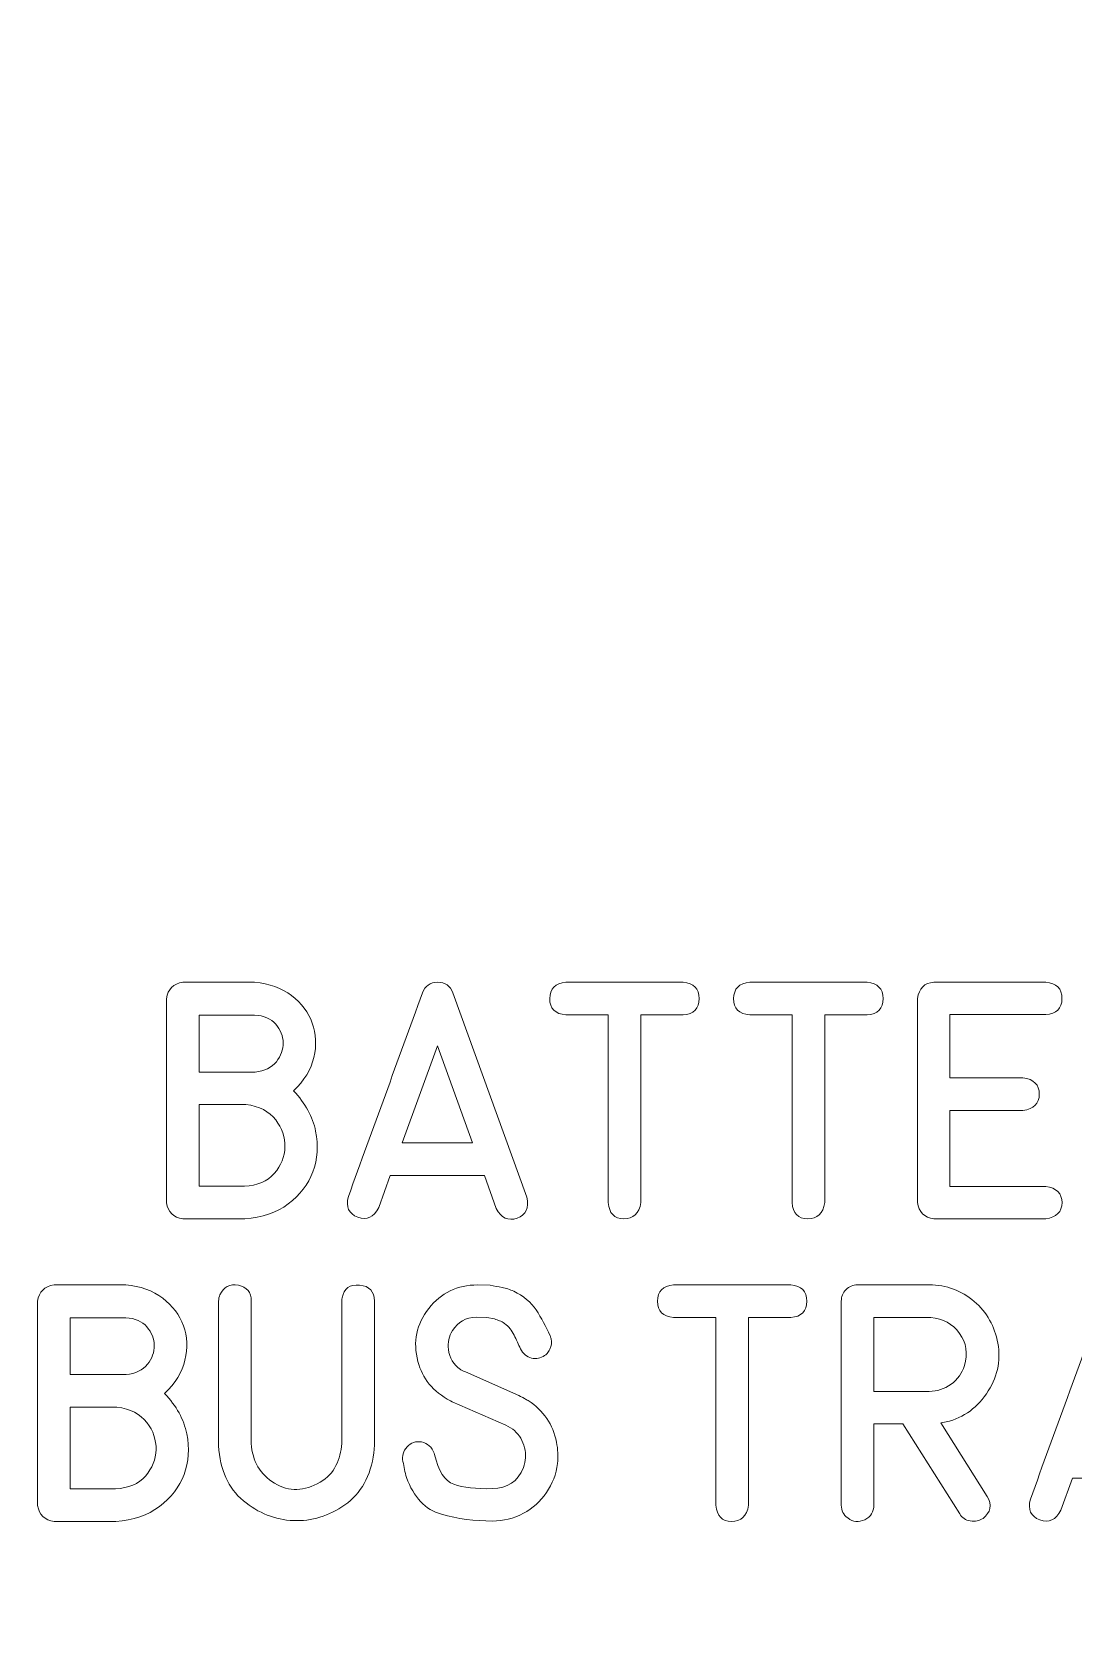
# Model space of a CAD drawing. Header units: millimetres. Extents: x -72 to 72, y -123 to 123.
# Drawn here: x -58.43 to -44.45, y -88.2 to -66.82 of the extents above; entities that cross this region are included whole.
import ezdxf

# ---------------------------------------------------------------- set-up
doc = ezdxf.new("R2010")
doc.units = ezdxf.units.MM
doc.header["$MEASUREMENT"] = 0
doc.layers.add('Layer 1', color=7, linetype='Continuous')

msp = doc.modelspace()

# ---------------------------------------------------------------- linework, layer by layer
at = {"layer": 'Layer 1', "lineweight": 9}
msp.add_open_spline([(70.725, 123.025), (70.725, 123.025), (-70.725, 123.025), (-70.725, 123.025), (-70.725, 123.025), (-71.1231, 123.0247), (-71.5047, 122.8663), (-71.786, 122.5847), (-71.786, 122.5847), (-72.0673, 122.303), (-72.2252, 121.923), (-72.225, 121.525), (-72.225, 121.525), (-72.225, 121.525), (-72.225, 117.0375), (-72.225, 117.0375), (-72.225, 117.0375), (-72.2247, 116.6394), (-72.0664, 116.2577), (-71.7847, 115.9764), (-71.7847, 115.9764), (-71.503, 115.6951), (-71.1231, 115.5372), (-70.725, 115.5375), (-70.725, 115.5375), (-70.725, 115.5375), (-68.2625, 115.5375), (-68.2625, 115.5375), (-68.2625, 115.5375), (-66.1189, 115.5375), (-64.1381, 114.3939), (-63.0663, 112.5375), (-63.0663, 112.5375), (-61.9945, 110.6811), (-61.9945, 108.3939), (-63.0663, 106.5375), (-63.0663, 106.5375), (-64.1381, 104.6811), (-66.1189, 103.5375), (-68.2625, 103.5375), (-68.2625, 103.5375), (-68.2625, 103.5375), (-70.725, 103.5375), (-70.725, 103.5375), (-70.725, 103.5375), (-71.1231, 103.5372), (-71.5047, 103.3788), (-71.786, 103.0972), (-71.786, 103.0972), (-72.0673, 102.8155), (-72.2252, 102.4355), (-72.225, 102.0375), (-72.225, 102.0375), (-72.225, 102.0375), (-72.225, 50.3625), (-72.225, 50.3625), (-72.225, 50.3625), (-72.2247, 49.9644), (-72.0664, 49.5827), (-71.7847, 49.3014), (-71.7847, 49.3014), (-71.503, 49.0201), (-71.1231, 48.8622), (-70.725, 48.8625), (-70.725, 48.8625), (-70.725, 48.8625), (-68.2625, 48.8625), (-68.2625, 48.8625), (-68.2625, 48.8625), (-66.1189, 48.8625), (-64.1381, 47.7189), (-63.0663, 45.8625), (-63.0663, 45.8625), (-61.9945, 44.0061), (-61.9945, 41.7189), (-63.0663, 39.8625), (-63.0663, 39.8625), (-64.1381, 38.0061), (-66.1189, 36.8625), (-68.2625, 36.8625), (-68.2625, 36.8625), (-68.2625, 36.8625), (-70.725, 36.8625), (-70.725, 36.8625), (-70.725, 36.8625), (-71.1231, 36.8622), (-71.5047, 36.7038), (-71.786, 36.4222), (-71.786, 36.4222), (-72.0673, 36.1405), (-72.2252, 35.7605), (-72.225, 35.3625), (-72.225, 35.3625), (-72.225, 35.3625), (-72.225, -35.3625), (-72.225, -35.3625), (-72.225, -35.3625), (-72.2247, -35.7606), (-72.0664, -36.1423), (-71.7847, -36.4236), (-71.7847, -36.4236), (-71.503, -36.7049), (-71.1231, -36.8628), (-70.725, -36.8625), (-70.725, -36.8625), (-70.725, -36.8625), (-68.2625, -36.8625), (-68.2625, -36.8625), (-68.2625, -36.8625), (-66.1189, -36.8625), (-64.1381, -38.0061), (-63.0663, -39.8625), (-63.0663, -39.8625), (-61.9945, -41.7189), (-61.9945, -44.0061), (-63.0663, -45.8625), (-63.0663, -45.8625), (-64.1381, -47.7189), (-66.1189, -48.8625), (-68.2625, -48.8625), (-68.2625, -48.8625), (-68.2625, -48.8625), (-70.725, -48.8625), (-70.725, -48.8625), (-70.725, -48.8625), (-71.1231, -48.8628), (-71.5047, -49.0212), (-71.786, -49.3028), (-71.786, -49.3028), (-72.0673, -49.5845), (-72.2252, -49.9645), (-72.225, -50.3625), (-72.225, -50.3625), (-72.225, -50.3625), (-72.225, -102.0375), (-72.225, -102.0375), (-72.225, -102.0375), (-72.2247, -102.4356), (-72.0664, -102.8173), (-71.7847, -103.0986), (-71.7847, -103.0986), (-71.503, -103.3799), (-71.1231, -103.5378), (-70.725, -103.5375), (-70.725, -103.5375), (-70.725, -103.5375), (-68.2625, -103.5375), (-68.2625, -103.5375), (-68.2625, -103.5375), (-66.1189, -103.5375), (-64.1381, -104.6811), (-63.0663, -106.5375), (-63.0663, -106.5375), (-61.9945, -108.3939), (-61.9945, -110.6811), (-63.0663, -112.5375), (-63.0663, -112.5375), (-64.1381, -114.3939), (-66.1189, -115.5375), (-68.2625, -115.5375), (-68.2625, -115.5375), (-68.2625, -115.5375), (-70.725, -115.5375), (-70.725, -115.5375), (-70.725, -115.5375), (-71.1231, -115.5378), (-71.5047, -115.6962), (-71.786, -115.9778), (-71.786, -115.9778), (-72.0673, -116.2595), (-72.2252, -116.6395), (-72.225, -117.0375), (-72.225, -117.0375), (-72.225, -117.0375), (-72.225, -121.525), (-72.225, -121.525), (-72.225, -121.525), (-72.2247, -121.9231), (-72.0664, -122.3048), (-71.7847, -122.5861), (-71.7847, -122.5861), (-71.503, -122.8674), (-71.1231, -123.0253), (-70.725, -123.025), (-70.725, -123.025), (-70.725, -123.025), (70.725, -123.025), (70.725, -123.025), (70.725, -123.025), (71.1231, -123.0248), (71.5048, -122.8664), (71.7861, -122.5847), (71.7861, -122.5847), (72.0674, -122.3031), (72.2253, -121.9231), (72.225, -121.525), (72.225, -121.525), (72.225, -121.525), (72.225, -117.0375), (72.225, -117.0375), (72.225, -117.0375), (72.2248, -116.6395), (72.0664, -116.2578), (71.7847, -115.9765), (71.7847, -115.9765), (71.5031, -115.6952), (71.1231, -115.5373), (70.725, -115.5375), (70.725, -115.5375), (70.725, -115.5375), (68.2625, -115.5375), (68.2625, -115.5375), (68.2625, -115.5375), (66.1189, -115.5375), (64.1382, -114.3939), (63.0664, -112.5375), (63.0664, -112.5375), (61.9946, -110.6811), (61.9946, -108.3939), (63.0664, -106.5375), (63.0664, -106.5375), (64.1382, -104.6811), (66.1189, -103.5375), (68.2625, -103.5375), (68.2625, -103.5375), (68.2625, -103.5375), (70.725, -103.5375), (70.725, -103.5375), (70.725, -103.5375), (71.1231, -103.5373), (71.5048, -103.3789), (71.7861, -103.0972), (71.7861, -103.0972), (72.0674, -102.8156), (72.2253, -102.4356), (72.225, -102.0375), (72.225, -102.0375), (72.225, -102.0375), (72.225, -50.3625), (72.225, -50.3625), (72.225, -50.3625), (72.2248, -49.9645), (72.0664, -49.5828), (71.7847, -49.3015), (71.7847, -49.3015), (71.5031, -49.0202), (71.1231, -48.8623), (70.725, -48.8625), (70.725, -48.8625), (70.725, -48.8625), (68.2625, -48.8625), (68.2625, -48.8625), (68.2625, -48.8625), (66.1189, -48.8625), (64.1382, -47.7189), (63.0664, -45.8625), (63.0664, -45.8625), (61.9946, -44.0061), (61.9946, -41.7189), (63.0664, -39.8625), (63.0664, -39.8625), (64.1382, -38.0061), (66.1189, -36.8625), (68.2625, -36.8625), (68.2625, -36.8625), (68.2625, -36.8625), (70.725, -36.8625), (70.725, -36.8625), (70.725, -36.8625), (71.1231, -36.8623), (71.5048, -36.7039), (71.7861, -36.4222), (71.7861, -36.4222), (72.0674, -36.1406), (72.2253, -35.7606), (72.225, -35.3625), (72.225, -35.3625), (72.225, -35.3625), (72.225, 35.3625), (72.225, 35.3625), (72.225, 35.3625), (72.2248, 35.7605), (72.0664, 36.1422), (71.7847, 36.4235), (71.7847, 36.4235), (71.5031, 36.7048), (71.1231, 36.8627), (70.725, 36.8625), (70.725, 36.8625), (70.725, 36.8625), (68.2625, 36.8625), (68.2625, 36.8625), (68.2625, 36.8625), (66.1189, 36.8625), (64.1382, 38.0061), (63.0664, 39.8625), (63.0664, 39.8625), (61.9946, 41.7189), (61.9946, 44.0061), (63.0664, 45.8625), (63.0664, 45.8625), (64.1382, 47.7189), (66.1189, 48.8625), (68.2625, 48.8625), (68.2625, 48.8625), (68.2625, 48.8625), (70.725, 48.8625), (70.725, 48.8625), (70.725, 48.8625), (71.1231, 48.8627), (71.5048, 49.0211), (71.7861, 49.3028), (71.7861, 49.3028), (72.0674, 49.5844), (72.2253, 49.9644), (72.225, 50.3625), (72.225, 50.3625), (72.225, 50.3625), (72.225, 102.0375), (72.225, 102.0375), (72.225, 102.0375), (72.2248, 102.4355), (72.0664, 102.8172), (71.7847, 103.0985), (71.7847, 103.0985), (71.5031, 103.3798), (71.1231, 103.5377), (70.725, 103.5375), (70.725, 103.5375), (70.725, 103.5375), (68.2625, 103.5375), (68.2625, 103.5375), (68.2625, 103.5375), (66.1189, 103.5375), (64.1382, 104.6811), (63.0664, 106.5375), (63.0664, 106.5375), (61.9946, 108.3939), (61.9946, 110.6811), (63.0664, 112.5375), (63.0664, 112.5375), (64.1382, 114.3939), (66.1189, 115.5375), (68.2625, 115.5375), (68.2625, 115.5375), (68.2625, 115.5375), (70.725, 115.5375), (70.725, 115.5375), (70.725, 115.5375), (71.1231, 115.5377), (71.5048, 115.6961), (71.7861, 115.9778), (71.7861, 115.9778), (72.0674, 116.2594), (72.2253, 116.6394), (72.225, 117.0375), (72.225, 117.0375), (72.225, 117.0375), (72.225, 121.525), (72.225, 121.525), (72.225, 121.525), (72.2248, 121.923), (72.0664, 122.3047), (71.7847, 122.586), (71.7847, 122.586), (71.5031, 122.8673), (71.1231, 123.0252), (70.725, 123.025)], degree=3, knots=[0, 0, 0, 0, 0.0107527, 0.0107527, 0.0107527, 0.0107527, 0.0215054, 0.0215054, 0.0215054, 0.0215054, 0.0322581, 0.0322581, 0.0322581, 0.0322581, 0.0430108, 0.0430108, 0.0430108, 0.0430108, 0.0537634, 0.0537634, 0.0537634, 0.0537634, 0.0645161, 0.0645161, 0.0645161, 0.0645161, 0.0752688, 0.0752688, 0.0752688, 0.0752688, 0.0860215, 0.0860215, 0.0860215, 0.0860215, 0.0967742, 0.0967742, 0.0967742, 0.0967742, 0.1075269, 0.1075269, 0.1075269, 0.1075269, 0.1182796, 0.1182796, 0.1182796, 0.1182796, 0.1290323, 0.1290323, 0.1290323, 0.1290323, 0.1397849, 0.1397849, 0.1397849, 0.1397849, 0.1505376, 0.1505376, 0.1505376, 0.1505376, 0.1612903, 0.1612903, 0.1612903, 0.1612903, 0.172043, 0.172043, 0.172043, 0.172043, 0.1827957, 0.1827957, 0.1827957, 0.1827957, 0.1935484, 0.1935484, 0.1935484, 0.1935484, 0.2043011, 0.2043011, 0.2043011, 0.2043011, 0.2150538, 0.2150538, 0.2150538, 0.2150538, 0.2258065, 0.2258065, 0.2258065, 0.2258065, 0.2365591, 0.2365591, 0.2365591, 0.2365591, 0.2473118, 0.2473118, 0.2473118, 0.2473118, 0.2580645, 0.2580645, 0.2580645, 0.2580645, 0.2688172, 0.2688172, 0.2688172, 0.2688172, 0.2795699, 0.2795699, 0.2795699, 0.2795699, 0.2903226, 0.2903226, 0.2903226, 0.2903226, 0.3010753, 0.3010753, 0.3010753, 0.3010753, 0.311828, 0.311828, 0.311828, 0.311828, 0.3225806, 0.3225806, 0.3225806, 0.3225806, 0.3333333, 0.3333333, 0.3333333, 0.3333333, 0.344086, 0.344086, 0.344086, 0.344086, 0.3548387, 0.3548387, 0.3548387, 0.3548387, 0.3655914, 0.3655914, 0.3655914, 0.3655914, 0.3763441, 0.3763441, 0.3763441, 0.3763441, 0.3870968, 0.3870968, 0.3870968, 0.3870968, 0.3978495, 0.3978495, 0.3978495, 0.3978495, 0.4086022, 0.4086022, 0.4086022, 0.4086022, 0.4193548, 0.4193548, 0.4193548, 0.4193548, 0.4301075, 0.4301075, 0.4301075, 0.4301075, 0.4408602, 0.4408602, 0.4408602, 0.4408602, 0.4516129, 0.4516129, 0.4516129, 0.4516129, 0.4623656, 0.4623656, 0.4623656, 0.4623656, 0.4731183, 0.4731183, 0.4731183, 0.4731183, 0.483871, 0.483871, 0.483871, 0.483871, 0.4946237, 0.4946237, 0.4946237, 0.4946237, 0.5053763, 0.5053763, 0.5053763, 0.5053763, 0.516129, 0.516129, 0.516129, 0.516129, 0.5268817, 0.5268817, 0.5268817, 0.5268817, 0.5376344, 0.5376344, 0.5376344, 0.5376344, 0.5483871, 0.5483871, 0.5483871, 0.5483871, 0.5591398, 0.5591398, 0.5591398, 0.5591398, 0.5698925, 0.5698925, 0.5698925, 0.5698925, 0.5806452, 0.5806452, 0.5806452, 0.5806452, 0.5913978, 0.5913978, 0.5913978, 0.5913978, 0.6021505, 0.6021505, 0.6021505, 0.6021505, 0.6129032, 0.6129032, 0.6129032, 0.6129032, 0.6236559, 0.6236559, 0.6236559, 0.6236559, 0.6344086, 0.6344086, 0.6344086, 0.6344086, 0.6451613, 0.6451613, 0.6451613, 0.6451613, 0.655914, 0.655914, 0.655914, 0.655914, 0.6666667, 0.6666667, 0.6666667, 0.6666667, 0.6774194, 0.6774194, 0.6774194, 0.6774194, 0.688172, 0.688172, 0.688172, 0.688172, 0.6989247, 0.6989247, 0.6989247, 0.6989247, 0.7096774, 0.7096774, 0.7096774, 0.7096774, 0.7204301, 0.7204301, 0.7204301, 0.7204301, 0.7311828, 0.7311828, 0.7311828, 0.7311828, 0.7419355, 0.7419355, 0.7419355, 0.7419355, 0.7526882, 0.7526882, 0.7526882, 0.7526882, 0.7634409, 0.7634409, 0.7634409, 0.7634409, 0.7741935, 0.7741935, 0.7741935, 0.7741935, 0.7849462, 0.7849462, 0.7849462, 0.7849462, 0.7956989, 0.7956989, 0.7956989, 0.7956989, 0.8064516, 0.8064516, 0.8064516, 0.8064516, 0.8172043, 0.8172043, 0.8172043, 0.8172043, 0.827957, 0.827957, 0.827957, 0.827957, 0.8387097, 0.8387097, 0.8387097, 0.8387097, 0.8494624, 0.8494624, 0.8494624, 0.8494624, 0.8602151, 0.8602151, 0.8602151, 0.8602151, 0.8709677, 0.8709677, 0.8709677, 0.8709677, 0.8817204, 0.8817204, 0.8817204, 0.8817204, 0.8924731, 0.8924731, 0.8924731, 0.8924731, 0.9032258, 0.9032258, 0.9032258, 0.9032258, 0.9139785, 0.9139785, 0.9139785, 0.9139785, 0.9247312, 0.9247312, 0.9247312, 0.9247312, 0.9354839, 0.9354839, 0.9354839, 0.9354839, 0.9462366, 0.9462366, 0.9462366, 0.9462366, 0.9569892, 0.9569892, 0.9569892, 0.9569892, 0.9677419, 0.9677419, 0.9677419, 0.9677419, 0.9784946, 0.9784946, 0.9784946, 0.9784946, 1, 1, 1, 1], dxfattribs=at)
at = {"layer": 'Layer 1', "color": 240, "lineweight": 9}
for points, knots in [([(-55.438, -79.5739), (-55.2417, -79.5903), (-55.0766, -79.6501), (-54.9427, -79.7522), (-54.9427, -79.7522), (-54.8088, -79.8544), (-54.7157, -79.9777), (-54.6644, -80.1221), (-54.6644, -80.1221), (-54.6125, -80.266), (-54.6056, -80.4195), (-54.6432, -80.5825), (-54.6432, -80.5825), (-54.6808, -80.7449), (-54.7723, -80.8947), (-54.9168, -81.0312), (-54.9168, -81.0312), (-54.7575, -81.1984), (-54.6585, -81.3794), (-54.6194, -81.5736), (-54.6194, -81.5736), (-54.5802, -81.7678), (-54.5924, -81.9499), (-54.6559, -82.1187), (-54.6559, -82.1187), (-54.7194, -82.2875), (-54.8295, -82.4309), (-54.9866, -82.5489), (-54.9866, -82.5489), (-55.1438, -82.6669), (-55.3385, -82.7336), (-55.5714, -82.7489), (-55.5714, -82.7489), (-55.5714, -82.7489), (-55.5756, -82.7489), (-55.5756, -82.7489), (-55.5756, -82.7489), (-55.5756, -82.7489), (-56.4006, -82.7489), (-56.4006, -82.7489), (-56.4006, -82.7489), (-56.5276, -82.7314), (-56.6011, -82.6595), (-56.6207, -82.5335), (-56.6207, -82.5335), (-56.6207, -82.5335), (-56.6207, -79.794), (-56.6207, -79.794), (-56.6207, -79.794), (-56.6032, -79.666), (-56.5297, -79.5924), (-56.4006, -79.5739), (-56.4006, -79.5739), (-56.4006, -79.5739), (-55.438, -79.5739), (-55.438, -79.5739)], [0, 0, 0, 0, 0.0666667, 0.0666667, 0.0666667, 0.0666667, 0.1333333, 0.1333333, 0.1333333, 0.1333333, 0.2, 0.2, 0.2, 0.2, 0.2666667, 0.2666667, 0.2666667, 0.2666667, 0.3333333, 0.3333333, 0.3333333, 0.3333333, 0.4, 0.4, 0.4, 0.4, 0.4666667, 0.4666667, 0.4666667, 0.4666667, 0.5333333, 0.5333333, 0.5333333, 0.5333333, 0.6, 0.6, 0.6, 0.6, 0.6666667, 0.6666667, 0.6666667, 0.6666667, 0.7333333, 0.7333333, 0.7333333, 0.7333333, 0.8, 0.8, 0.8, 0.8, 0.8666667, 0.8666667, 0.8666667, 0.8666667, 1, 1, 1, 1]), ([(-54.1802, -82.4499), (-54.0151, -81.9938), (-53.8495, -81.5382), (-53.6838, -81.0831), (-53.6838, -81.0831), (-53.5177, -80.628), (-53.3515, -80.1724), (-53.1854, -79.7168), (-53.1854, -79.7168), (-53.151, -79.6226), (-53.0832, -79.575), (-52.9822, -79.5739), (-52.9822, -79.5739), (-52.8806, -79.5728), (-52.8123, -79.6205), (-52.7774, -79.7168), (-52.7774, -79.7168), (-52.7774, -79.7168), (-51.7836, -82.4573), (-51.7836, -82.4573), (-51.7836, -82.4573), (-51.7529, -82.6034), (-51.7973, -82.697), (-51.9169, -82.7394), (-51.9169, -82.7394), (-52.0371, -82.7822), (-52.1291, -82.7383), (-52.1948, -82.6092), (-52.1948, -82.6092), (-52.1948, -82.6092), (-52.354, -82.1658), (-52.354, -82.1658), (-52.354, -82.1658), (-52.354, -82.1658), (-53.6177, -82.1658), (-53.6177, -82.1658), (-53.6177, -82.1658), (-53.6177, -82.1658), (-53.7727, -82.5986), (-53.7727, -82.5986), (-53.7727, -82.5986), (-53.8389, -82.7288), (-53.9331, -82.7711), (-54.0548, -82.7261), (-54.0548, -82.7261), (-54.177, -82.6817), (-54.2188, -82.5891), (-54.1802, -82.4499)], [0, 0, 0, 0, 0.0769231, 0.0769231, 0.0769231, 0.0769231, 0.1538462, 0.1538462, 0.1538462, 0.1538462, 0.2307692, 0.2307692, 0.2307692, 0.2307692, 0.3076923, 0.3076923, 0.3076923, 0.3076923, 0.3846154, 0.3846154, 0.3846154, 0.3846154, 0.4615385, 0.4615385, 0.4615385, 0.4615385, 0.5384615, 0.5384615, 0.5384615, 0.5384615, 0.6153846, 0.6153846, 0.6153846, 0.6153846, 0.6923077, 0.6923077, 0.6923077, 0.6923077, 0.7692308, 0.7692308, 0.7692308, 0.7692308, 0.8461538, 0.8461538, 0.8461538, 0.8461538, 1, 1, 1, 1]), ([(-50.6925, -82.5319), (-50.6925, -82.5319), (-50.6925, -80.011), (-50.6925, -80.011), (-50.6925, -80.011), (-50.6925, -80.011), (-51.2613, -80.011), (-51.2613, -80.011), (-51.2613, -80.011), (-51.4058, -79.9999), (-51.4783, -79.9269), (-51.4778, -79.7935), (-51.4778, -79.7935), (-51.4772, -79.6596), (-51.4047, -79.5861), (-51.2613, -79.5739), (-51.2613, -79.5739), (-51.2613, -79.5739), (-49.6876, -79.5739), (-49.6876, -79.5739), (-49.6876, -79.5739), (-49.5453, -79.585), (-49.4733, -79.6586), (-49.4728, -79.7935), (-49.4728, -79.7935), (-49.4722, -79.9279), (-49.5442, -80.0009), (-49.6876, -80.011), (-49.6876, -80.011), (-49.6876, -80.011), (-50.2549, -80.011), (-50.2549, -80.011), (-50.2549, -80.011), (-50.2549, -80.011), (-50.2549, -82.5319), (-50.2549, -82.5319), (-50.2549, -82.5319), (-50.2787, -82.6785), (-50.3549, -82.751), (-50.484, -82.7489), (-50.484, -82.7489), (-50.6126, -82.7468), (-50.6819, -82.6743), (-50.6925, -82.5319)], [0, 0, 0, 0, 0.0833333, 0.0833333, 0.0833333, 0.0833333, 0.1666667, 0.1666667, 0.1666667, 0.1666667, 0.25, 0.25, 0.25, 0.25, 0.3333333, 0.3333333, 0.3333333, 0.3333333, 0.4166667, 0.4166667, 0.4166667, 0.4166667, 0.5, 0.5, 0.5, 0.5, 0.5833333, 0.5833333, 0.5833333, 0.5833333, 0.6666667, 0.6666667, 0.6666667, 0.6666667, 0.75, 0.75, 0.75, 0.75, 0.8333333, 0.8333333, 0.8333333, 0.8333333, 1, 1, 1, 1]), ([(-48.2245, -82.5319), (-48.2245, -82.5319), (-48.2245, -80.011), (-48.2245, -80.011), (-48.2245, -80.011), (-48.2245, -80.011), (-48.7933, -80.011), (-48.7933, -80.011), (-48.7933, -80.011), (-48.9378, -79.9999), (-49.0103, -79.9269), (-49.0098, -79.7935), (-49.0098, -79.7935), (-49.0092, -79.6596), (-48.9367, -79.5861), (-48.7933, -79.5739), (-48.7933, -79.5739), (-48.7933, -79.5739), (-47.2196, -79.5739), (-47.2196, -79.5739), (-47.2196, -79.5739), (-47.0773, -79.585), (-47.0053, -79.6586), (-47.0048, -79.7935), (-47.0048, -79.7935), (-47.0042, -79.9279), (-47.0762, -80.0009), (-47.2196, -80.011), (-47.2196, -80.011), (-47.2196, -80.011), (-47.7869, -80.011), (-47.7869, -80.011), (-47.7869, -80.011), (-47.7869, -80.011), (-47.7869, -82.5319), (-47.7869, -82.5319), (-47.7869, -82.5319), (-47.8107, -82.6785), (-47.8869, -82.751), (-48.016, -82.7489), (-48.016, -82.7489), (-48.1446, -82.7468), (-48.2139, -82.6743), (-48.2245, -82.5319)], [0, 0, 0, 0, 0.0833333, 0.0833333, 0.0833333, 0.0833333, 0.1666667, 0.1666667, 0.1666667, 0.1666667, 0.25, 0.25, 0.25, 0.25, 0.3333333, 0.3333333, 0.3333333, 0.3333333, 0.4166667, 0.4166667, 0.4166667, 0.4166667, 0.5, 0.5, 0.5, 0.5, 0.5833333, 0.5833333, 0.5833333, 0.5833333, 0.6666667, 0.6666667, 0.6666667, 0.6666667, 0.75, 0.75, 0.75, 0.75, 0.8333333, 0.8333333, 0.8333333, 0.8333333, 1, 1, 1, 1]), ([(-44.8214, -80.0062), (-44.8214, -80.0062), (-46.1068, -80.0062), (-46.1068, -80.0062), (-46.1068, -80.0062), (-46.1068, -80.0062), (-46.1068, -80.8545), (-46.1068, -80.8545), (-46.1068, -80.8545), (-46.1068, -80.8545), (-45.1268, -80.8545), (-45.1268, -80.8545), (-45.1268, -80.8545), (-44.9802, -80.8762), (-44.9072, -80.9497), (-44.9077, -81.0751), (-44.9077, -81.0751), (-44.9082, -81.2011), (-44.9813, -81.2741), (-45.1268, -81.2947), (-45.1268, -81.2947), (-45.1268, -81.2947), (-46.1068, -81.2947), (-46.1068, -81.2947), (-46.1068, -81.2947), (-46.1068, -81.2947), (-46.1068, -82.3134), (-46.1068, -82.3134), (-46.1068, -82.3134), (-46.1068, -82.3134), (-44.8214, -82.3134), (-44.8214, -82.3134), (-44.8214, -82.3134), (-44.6759, -82.3351), (-44.6029, -82.4076), (-44.6029, -82.5319), (-44.6029, -82.5319), (-44.6029, -82.6558), (-44.6759, -82.7283), (-44.8214, -82.7489), (-44.8214, -82.7489), (-44.8214, -82.7489), (-46.3222, -82.7489), (-46.3222, -82.7489), (-46.3222, -82.7489), (-46.4513, -82.7325), (-46.5248, -82.6589), (-46.5423, -82.5288), (-46.5423, -82.5288), (-46.5423, -82.5288), (-46.5423, -79.7909), (-46.5423, -79.7909), (-46.5423, -79.7909), (-46.5227, -79.6543), (-46.4492, -79.5824), (-46.3222, -79.5739), (-46.3222, -79.5739), (-46.3222, -79.5739), (-44.8214, -79.5739), (-44.8214, -79.5739), (-44.8214, -79.5739), (-44.6759, -79.585), (-44.6029, -79.658), (-44.6034, -79.7919), (-44.6034, -79.7919), (-44.604, -79.9258), (-44.677, -79.9972), (-44.8214, -80.0062)], [0, 0, 0, 0, 0.0555556, 0.0555556, 0.0555556, 0.0555556, 0.1111111, 0.1111111, 0.1111111, 0.1111111, 0.1666667, 0.1666667, 0.1666667, 0.1666667, 0.2222222, 0.2222222, 0.2222222, 0.2222222, 0.2777778, 0.2777778, 0.2777778, 0.2777778, 0.3333333, 0.3333333, 0.3333333, 0.3333333, 0.3888889, 0.3888889, 0.3888889, 0.3888889, 0.4444444, 0.4444444, 0.4444444, 0.4444444, 0.5, 0.5, 0.5, 0.5, 0.5555556, 0.5555556, 0.5555556, 0.5555556, 0.6111111, 0.6111111, 0.6111111, 0.6111111, 0.6666667, 0.6666667, 0.6666667, 0.6666667, 0.7222222, 0.7222222, 0.7222222, 0.7222222, 0.7777778, 0.7777778, 0.7777778, 0.7777778, 0.8333333, 0.8333333, 0.8333333, 0.8333333, 0.8888889, 0.8888889, 0.8888889, 0.8888889, 1, 1, 1, 1]), ([(-55.438, -80.0142), (-55.438, -80.0142), (-56.182, -80.0142), (-56.182, -80.0142), (-56.182, -80.0142), (-56.182, -80.0142), (-56.182, -80.7783), (-56.182, -80.7783), (-56.182, -80.7783), (-56.182, -80.7783), (-55.4332, -80.7783), (-55.4332, -80.7783), (-55.4332, -80.7783), (-55.3052, -80.7651), (-55.2094, -80.719), (-55.147, -80.6396), (-55.147, -80.6396), (-55.0845, -80.5608), (-55.0544, -80.4761), (-55.0554, -80.3856), (-55.0554, -80.3856), (-55.057, -80.2952), (-55.0898, -80.2126), (-55.1544, -80.1375), (-55.1544, -80.1375), (-55.2184, -80.0623), (-55.3126, -80.0216), (-55.438, -80.0142)], [0, 0, 0, 0, 0.125, 0.125, 0.125, 0.125, 0.25, 0.25, 0.25, 0.25, 0.375, 0.375, 0.375, 0.375, 0.5, 0.5, 0.5, 0.5, 0.625, 0.625, 0.625, 0.625, 0.75, 0.75, 0.75, 0.75, 1, 1, 1, 1]), ([(-52.5123, -81.7303), (-52.5123, -81.7303), (-52.9837, -80.428), (-52.9837, -80.428), (-52.9837, -80.428), (-52.9837, -80.428), (-53.4579, -81.7303), (-53.4579, -81.7303), (-53.4579, -81.7303), (-53.4579, -81.7303), (-52.5123, -81.7303), (-52.5123, -81.7303)], [0, 0, 0, 0, 0.25, 0.25, 0.25, 0.25, 0.5, 0.5, 0.5, 0.5, 1, 1, 1, 1]), ([(-52.9837, -80.428), (-52.9837, -80.428), (-52.5123, -81.7303), (-52.5123, -81.7303), (-52.5123, -81.7303), (-52.5123, -81.7303), (-52.9837, -80.428), (-52.9837, -80.428)], [0, 0, 0, 0, 0.3333333, 0.3333333, 0.3333333, 0.3333333, 1, 1, 1, 1]), ([(-55.5756, -82.3102), (-55.3999, -82.3028), (-55.266, -82.2462), (-55.1745, -82.1398), (-55.1745, -82.1398), (-55.0824, -82.0329), (-55.0343, -81.9149), (-55.0311, -81.7853), (-55.0311, -81.7853), (-55.0274, -81.6556), (-55.0687, -81.5339), (-55.1554, -81.4202), (-55.1554, -81.4202), (-55.2427, -81.3064), (-55.3761, -81.2376), (-55.5571, -81.2143), (-55.5571, -81.2143), (-55.5571, -81.2143), (-56.182, -81.2143), (-56.182, -81.2143), (-56.182, -81.2143), (-56.182, -81.2143), (-56.182, -82.3102), (-56.182, -82.3102), (-56.182, -82.3102), (-56.182, -82.3102), (-55.5756, -82.3102), (-55.5756, -82.3102)], [0, 0, 0, 0, 0.125, 0.125, 0.125, 0.125, 0.25, 0.25, 0.25, 0.25, 0.375, 0.375, 0.375, 0.375, 0.5, 0.5, 0.5, 0.5, 0.625, 0.625, 0.625, 0.625, 0.75, 0.75, 0.75, 0.75, 1, 1, 1, 1]), ([(-53.8314, -85.7645), (-53.8314, -85.7645), (-53.8314, -85.7957), (-53.8314, -85.7957), (-53.8314, -85.7957), (-53.8346, -85.8476), (-53.8367, -85.8783), (-53.8372, -85.8889), (-53.8372, -85.8889), (-53.8806, -86.2048), (-54.0108, -86.4381), (-54.2267, -86.5889), (-54.2267, -86.5889), (-54.4426, -86.7392), (-54.6733, -86.8096), (-54.9178, -86.7996), (-54.9178, -86.7996), (-55.1628, -86.7895), (-55.3872, -86.7006), (-55.5898, -86.5323), (-55.5898, -86.5323), (-55.793, -86.3635), (-55.9036, -86.118), (-55.9211, -85.7957), (-55.9211, -85.7957), (-55.9211, -85.7957), (-55.9211, -85.7645), (-55.9211, -85.7645), (-55.9211, -85.7645), (-55.9211, -85.7645), (-55.9211, -83.8532), (-55.9211, -83.8532), (-55.9211, -83.8532), (-55.9211, -83.8225), (-55.9153, -83.7944), (-55.9042, -83.7695), (-55.9042, -83.7695), (-55.8544, -83.6611), (-55.7719, -83.6182), (-55.6565, -83.641), (-55.6565, -83.641), (-55.5417, -83.6637), (-55.484, -83.7346), (-55.484, -83.8532), (-55.484, -83.8532), (-55.484, -83.8532), (-55.484, -85.7645), (-55.484, -85.7645), (-55.484, -85.7645), (-55.4687, -86.0026), (-55.3639, -86.1804), (-55.1702, -86.2979), (-55.1702, -86.2979), (-54.976, -86.4159), (-54.7723, -86.4106), (-54.5585, -86.2826), (-54.5585, -86.2826), (-54.4622, -86.2259), (-54.3918, -86.1524), (-54.3468, -86.0624), (-54.3468, -86.0624), (-54.3018, -85.9725), (-54.2754, -85.873), (-54.2669, -85.7645), (-54.2669, -85.7645), (-54.2669, -85.7645), (-54.2669, -83.8532), (-54.2669, -83.8532), (-54.2669, -83.8532), (-54.2669, -83.8346), (-54.2659, -83.8209), (-54.2637, -83.8114), (-54.2637, -83.8114), (-54.2399, -83.6844), (-54.1621, -83.6267), (-54.0299, -83.6394), (-54.0299, -83.6394), (-53.8976, -83.6515), (-53.8314, -83.723), (-53.8314, -83.8532), (-53.8314, -83.8532), (-53.8314, -83.8532), (-53.8314, -85.7645), (-53.8314, -85.7645)], [0, 0, 0, 0, 0.0454545, 0.0454545, 0.0454545, 0.0454545, 0.0909091, 0.0909091, 0.0909091, 0.0909091, 0.1363636, 0.1363636, 0.1363636, 0.1363636, 0.1818182, 0.1818182, 0.1818182, 0.1818182, 0.2272727, 0.2272727, 0.2272727, 0.2272727, 0.2727273, 0.2727273, 0.2727273, 0.2727273, 0.3181818, 0.3181818, 0.3181818, 0.3181818, 0.3636364, 0.3636364, 0.3636364, 0.3636364, 0.4090909, 0.4090909, 0.4090909, 0.4090909, 0.4545455, 0.4545455, 0.4545455, 0.4545455, 0.5, 0.5, 0.5, 0.5, 0.5454545, 0.5454545, 0.5454545, 0.5454545, 0.5909091, 0.5909091, 0.5909091, 0.5909091, 0.6363636, 0.6363636, 0.6363636, 0.6363636, 0.6818182, 0.6818182, 0.6818182, 0.6818182, 0.7272727, 0.7272727, 0.7272727, 0.7272727, 0.7727273, 0.7727273, 0.7727273, 0.7727273, 0.8181818, 0.8181818, 0.8181818, 0.8181818, 0.8636364, 0.8636364, 0.8636364, 0.8636364, 0.9090909, 0.9090909, 0.9090909, 0.9090909, 1, 1, 1, 1]), ([(-57.1678, -83.6362), (-56.9715, -83.6526), (-56.8064, -83.7124), (-56.6725, -83.8145), (-56.6725, -83.8145), (-56.5386, -83.9167), (-56.4455, -84.04), (-56.3942, -84.1844), (-56.3942, -84.1844), (-56.3423, -84.3283), (-56.3354, -84.4818), (-56.373, -84.6448), (-56.373, -84.6448), (-56.4106, -84.8072), (-56.5021, -84.957), (-56.6466, -85.0935), (-56.6466, -85.0935), (-56.4873, -85.2607), (-56.3883, -85.4417), (-56.3492, -85.6359), (-56.3492, -85.6359), (-56.31, -85.8301), (-56.3222, -86.0122), (-56.3857, -86.181), (-56.3857, -86.181), (-56.4492, -86.3498), (-56.5593, -86.4932), (-56.7164, -86.6112), (-56.7164, -86.6112), (-56.8736, -86.7292), (-57.0683, -86.7959), (-57.3012, -86.8112), (-57.3012, -86.8112), (-57.3012, -86.8112), (-57.3054, -86.8112), (-57.3054, -86.8112), (-57.3054, -86.8112), (-57.3054, -86.8112), (-58.1304, -86.8112), (-58.1304, -86.8112), (-58.1304, -86.8112), (-58.2574, -86.7937), (-58.3309, -86.7218), (-58.3505, -86.5958), (-58.3505, -86.5958), (-58.3505, -86.5958), (-58.3505, -83.8563), (-58.3505, -83.8563), (-58.3505, -83.8563), (-58.333, -83.7283), (-58.2595, -83.6547), (-58.1304, -83.6362), (-58.1304, -83.6362), (-58.1304, -83.6362), (-57.1678, -83.6362), (-57.1678, -83.6362)], [0, 0, 0, 0, 0.0666667, 0.0666667, 0.0666667, 0.0666667, 0.1333333, 0.1333333, 0.1333333, 0.1333333, 0.2, 0.2, 0.2, 0.2, 0.2666667, 0.2666667, 0.2666667, 0.2666667, 0.3333333, 0.3333333, 0.3333333, 0.3333333, 0.4, 0.4, 0.4, 0.4, 0.4666667, 0.4666667, 0.4666667, 0.4666667, 0.5333333, 0.5333333, 0.5333333, 0.5333333, 0.6, 0.6, 0.6, 0.6, 0.6666667, 0.6666667, 0.6666667, 0.6666667, 0.7333333, 0.7333333, 0.7333333, 0.7333333, 0.8, 0.8, 0.8, 0.8, 0.8666667, 0.8666667, 0.8666667, 0.8666667, 1, 1, 1, 1]), ([(-51.8936, -85.1216), (-51.8936, -85.1216), (-51.8688, -85.1322), (-51.8688, -85.1322), (-51.8688, -85.1322), (-51.8688, -85.1322), (-51.8407, -85.1459), (-51.8407, -85.1459), (-51.8407, -85.1459), (-51.8407, -85.1459), (-51.8159, -85.1602), (-51.8159, -85.1602), (-51.8159, -85.1602), (-51.809, -85.1655), (-51.8005, -85.1703), (-51.792, -85.175), (-51.792, -85.175), (-51.783, -85.1792), (-51.7746, -85.1845), (-51.7661, -85.1893), (-51.7661, -85.1893), (-51.5619, -85.3237), (-51.4349, -85.51), (-51.3867, -85.7476), (-51.3867, -85.7476), (-51.3682, -85.8407), (-51.3639, -85.9365), (-51.374, -86.0344), (-51.374, -86.0344), (-51.3909, -86.1751), (-51.4401, -86.3048), (-51.5222, -86.4244), (-51.5222, -86.4244), (-51.6042, -86.544), (-51.7074, -86.636), (-51.8312, -86.7011), (-51.8312, -86.7011), (-51.9646, -86.7715), (-52.1027, -86.8064), (-52.2455, -86.8064), (-52.2455, -86.8064), (-52.4853, -86.8064), (-52.7139, -86.7757), (-52.9324, -86.7144), (-52.9324, -86.7144), (-53.1504, -86.653), (-53.306, -86.4884), (-53.3986, -86.2206), (-53.3986, -86.2206), (-53.4113, -86.1863), (-53.4203, -86.1513), (-53.4266, -86.1153), (-53.4266, -86.1153), (-53.433, -86.0788), (-53.4404, -86.0428), (-53.4483, -86.0063), (-53.4483, -86.0063), (-53.4637, -85.9323), (-53.4457, -85.8666), (-53.3933, -85.8095), (-53.3933, -85.8095), (-53.3414, -85.7529), (-53.2764, -85.7312), (-53.1991, -85.7444), (-53.1991, -85.7444), (-53.1171, -85.7613), (-53.0605, -85.8116), (-53.0282, -85.8963), (-53.0282, -85.8963), (-53.0282, -85.8963), (-53.0234, -85.9106), (-53.0234, -85.9106), (-53.0234, -85.9106), (-52.9742, -86.1349), (-52.8874, -86.2688), (-52.7641, -86.3122), (-52.7641, -86.3122), (-52.6403, -86.3556), (-52.4688, -86.3752), (-52.2487, -86.3709), (-52.2487, -86.3709), (-52.046, -86.3709), (-51.9069, -86.2757), (-51.8312, -86.0857), (-51.8312, -86.0857), (-51.7984, -86.001), (-51.7931, -85.9127), (-51.8159, -85.8211), (-51.8159, -85.8211), (-51.8386, -85.7301), (-51.8836, -85.6534), (-51.9508, -85.5925), (-51.9508, -85.5925), (-51.981, -85.5666), (-52.0201, -85.5428), (-52.0688, -85.52), (-52.0688, -85.52), (-52.0688, -85.52), (-52.7863, -85.2052), (-52.7863, -85.2052), (-52.7863, -85.2052), (-52.7863, -85.2052), (-52.8096, -85.1925), (-52.8096, -85.1925), (-52.8096, -85.1925), (-53.0446, -85.0687), (-53.1901, -84.8924), (-53.2467, -84.6638), (-53.2467, -84.6638), (-53.316, -84.3993), (-53.2679, -84.1622), (-53.1017, -83.9516), (-53.1017, -83.9516), (-52.9361, -83.7415), (-52.7181, -83.6362), (-52.4487, -83.6362), (-52.4487, -83.6362), (-52.4487, -83.6362), (-52.2778, -83.641), (-52.2778, -83.641), (-52.2778, -83.641), (-52.2223, -83.651), (-52.1683, -83.6611), (-52.117, -83.6711), (-52.117, -83.6711), (-52.0651, -83.6806), (-52.0127, -83.6976), (-51.9603, -83.7214), (-51.9603, -83.7214), (-51.8301, -83.7822), (-51.7301, -83.8664), (-51.6608, -83.9727), (-51.6608, -83.9727), (-51.5915, -84.0791), (-51.529, -84.1945), (-51.4735, -84.3183), (-51.4735, -84.3183), (-51.4682, -84.3299), (-51.4634, -84.3432), (-51.4592, -84.3585), (-51.4592, -84.3585), (-51.4481, -84.4093), (-51.4534, -84.4553), (-51.4751, -84.4966), (-51.4751, -84.4966), (-51.4872, -84.5226), (-51.5005, -84.5421), (-51.5137, -84.5554), (-51.5137, -84.5554), (-51.5269, -84.5691), (-51.538, -84.5781), (-51.546, -84.5834), (-51.546, -84.5834), (-51.6, -84.6215), (-51.6587, -84.6331), (-51.7227, -84.6173), (-51.7227, -84.6173), (-51.7873, -84.603), (-51.836, -84.5617), (-51.8704, -84.4934), (-51.8704, -84.4934), (-51.8973, -84.4337), (-51.9259, -84.3723), (-51.9561, -84.3098), (-51.9561, -84.3098), (-51.9868, -84.2474), (-52.0296, -84.1955), (-52.0841, -84.1537), (-52.0841, -84.1537), (-52.1069, -84.1373), (-52.1291, -84.1251), (-52.1503, -84.1177), (-52.1503, -84.1177), (-52.1715, -84.1098), (-52.1947, -84.1013), (-52.2207, -84.0918), (-52.2207, -84.0918), (-52.2207, -84.0918), (-52.3212, -84.0749), (-52.3212, -84.0749), (-52.3212, -84.0749), (-52.3212, -84.0749), (-52.4641, -84.0701), (-52.4641, -84.0701), (-52.4641, -84.0701), (-52.6027, -84.0722), (-52.7086, -84.132), (-52.7816, -84.25), (-52.7816, -84.25), (-52.8313, -84.3257), (-52.8498, -84.4098), (-52.8377, -84.503), (-52.8377, -84.503), (-52.8234, -84.6173), (-52.7694, -84.7062), (-52.6763, -84.7697), (-52.6763, -84.7697), (-52.672, -84.7723), (-52.6678, -84.776), (-52.6625, -84.7797), (-52.6625, -84.7797), (-52.6572, -84.7829), (-52.6514, -84.7866), (-52.6456, -84.7898), (-52.6456, -84.7898), (-52.6456, -84.7898), (-52.6281, -84.7972), (-52.6281, -84.7972), (-52.6281, -84.7972), (-52.6281, -84.7972), (-52.6096, -84.8051), (-52.6096, -84.8051), (-52.6096, -84.8051), (-52.6096, -84.8051), (-51.8936, -85.1216), (-51.8936, -85.1216)], [0, 0, 0, 0, 0.0181818, 0.0181818, 0.0181818, 0.0181818, 0.0363636, 0.0363636, 0.0363636, 0.0363636, 0.0545455, 0.0545455, 0.0545455, 0.0545455, 0.0727273, 0.0727273, 0.0727273, 0.0727273, 0.0909091, 0.0909091, 0.0909091, 0.0909091, 0.1090909, 0.1090909, 0.1090909, 0.1090909, 0.1272727, 0.1272727, 0.1272727, 0.1272727, 0.1454545, 0.1454545, 0.1454545, 0.1454545, 0.1636364, 0.1636364, 0.1636364, 0.1636364, 0.1818182, 0.1818182, 0.1818182, 0.1818182, 0.2, 0.2, 0.2, 0.2, 0.2181818, 0.2181818, 0.2181818, 0.2181818, 0.2363636, 0.2363636, 0.2363636, 0.2363636, 0.2545455, 0.2545455, 0.2545455, 0.2545455, 0.2727273, 0.2727273, 0.2727273, 0.2727273, 0.2909091, 0.2909091, 0.2909091, 0.2909091, 0.3090909, 0.3090909, 0.3090909, 0.3090909, 0.3272727, 0.3272727, 0.3272727, 0.3272727, 0.3454545, 0.3454545, 0.3454545, 0.3454545, 0.3636364, 0.3636364, 0.3636364, 0.3636364, 0.3818182, 0.3818182, 0.3818182, 0.3818182, 0.4, 0.4, 0.4, 0.4, 0.4181818, 0.4181818, 0.4181818, 0.4181818, 0.4363636, 0.4363636, 0.4363636, 0.4363636, 0.4545455, 0.4545455, 0.4545455, 0.4545455, 0.4727273, 0.4727273, 0.4727273, 0.4727273, 0.4909091, 0.4909091, 0.4909091, 0.4909091, 0.5090909, 0.5090909, 0.5090909, 0.5090909, 0.5272727, 0.5272727, 0.5272727, 0.5272727, 0.5454545, 0.5454545, 0.5454545, 0.5454545, 0.5636364, 0.5636364, 0.5636364, 0.5636364, 0.5818182, 0.5818182, 0.5818182, 0.5818182, 0.6, 0.6, 0.6, 0.6, 0.6181818, 0.6181818, 0.6181818, 0.6181818, 0.6363636, 0.6363636, 0.6363636, 0.6363636, 0.6545455, 0.6545455, 0.6545455, 0.6545455, 0.6727273, 0.6727273, 0.6727273, 0.6727273, 0.6909091, 0.6909091, 0.6909091, 0.6909091, 0.7090909, 0.7090909, 0.7090909, 0.7090909, 0.7272727, 0.7272727, 0.7272727, 0.7272727, 0.7454545, 0.7454545, 0.7454545, 0.7454545, 0.7636364, 0.7636364, 0.7636364, 0.7636364, 0.7818182, 0.7818182, 0.7818182, 0.7818182, 0.8, 0.8, 0.8, 0.8, 0.8181818, 0.8181818, 0.8181818, 0.8181818, 0.8363636, 0.8363636, 0.8363636, 0.8363636, 0.8545455, 0.8545455, 0.8545455, 0.8545455, 0.8727273, 0.8727273, 0.8727273, 0.8727273, 0.8909091, 0.8909091, 0.8909091, 0.8909091, 0.9090909, 0.9090909, 0.9090909, 0.9090909, 0.9272727, 0.9272727, 0.9272727, 0.9272727, 0.9454545, 0.9454545, 0.9454545, 0.9454545, 0.9636364, 0.9636364, 0.9636364, 0.9636364, 1, 1, 1, 1]), ([(-49.2468, -86.5942), (-49.2468, -86.5942), (-49.2468, -84.0733), (-49.2468, -84.0733), (-49.2468, -84.0733), (-49.2468, -84.0733), (-49.8156, -84.0733), (-49.8156, -84.0733), (-49.8156, -84.0733), (-49.9601, -84.0622), (-50.0326, -83.9892), (-50.0321, -83.8558), (-50.0321, -83.8558), (-50.0315, -83.7219), (-49.959, -83.6484), (-49.8156, -83.6362), (-49.8156, -83.6362), (-49.8156, -83.6362), (-48.2419, -83.6362), (-48.2419, -83.6362), (-48.2419, -83.6362), (-48.0996, -83.6473), (-48.0276, -83.7209), (-48.0271, -83.8558), (-48.0271, -83.8558), (-48.0265, -83.9902), (-48.0985, -84.0632), (-48.2419, -84.0733), (-48.2419, -84.0733), (-48.2419, -84.0733), (-48.8092, -84.0733), (-48.8092, -84.0733), (-48.8092, -84.0733), (-48.8092, -84.0733), (-48.8092, -86.5942), (-48.8092, -86.5942), (-48.8092, -86.5942), (-48.833, -86.7408), (-48.9092, -86.8133), (-49.0383, -86.8112), (-49.0383, -86.8112), (-49.1669, -86.8091), (-49.2362, -86.7366), (-49.2468, -86.5942)], [0, 0, 0, 0, 0.0833333, 0.0833333, 0.0833333, 0.0833333, 0.1666667, 0.1666667, 0.1666667, 0.1666667, 0.25, 0.25, 0.25, 0.25, 0.3333333, 0.3333333, 0.3333333, 0.3333333, 0.4166667, 0.4166667, 0.4166667, 0.4166667, 0.5, 0.5, 0.5, 0.5, 0.5833333, 0.5833333, 0.5833333, 0.5833333, 0.6666667, 0.6666667, 0.6666667, 0.6666667, 0.75, 0.75, 0.75, 0.75, 0.8333333, 0.8333333, 0.8333333, 0.8333333, 1, 1, 1, 1]), ([(-45.6067, -86.4746), (-45.5405, -86.5916), (-45.5591, -86.6895), (-45.6622, -86.7694), (-45.6622, -86.7694), (-45.712, -86.8043), (-45.7691, -86.8165), (-45.8337, -86.8048), (-45.8337, -86.8048), (-45.8983, -86.7937), (-45.9453, -86.7615), (-45.9755, -86.7091), (-45.9755, -86.7091), (-45.9755, -86.7091), (-46.7396, -85.501), (-46.7396, -85.501), (-46.7396, -85.501), (-46.7396, -85.501), (-47.1275, -85.501), (-47.1275, -85.501), (-47.1275, -85.501), (-47.1275, -85.501), (-47.1275, -86.5927), (-47.1275, -86.5927), (-47.1275, -86.5927), (-47.1275, -86.6826), (-47.1683, -86.7472), (-47.2497, -86.7874), (-47.2497, -86.7874), (-47.3318, -86.8271), (-47.408, -86.8197), (-47.4794, -86.7646), (-47.4794, -86.7646), (-47.536, -86.7223), (-47.5646, -86.6651), (-47.5646, -86.5927), (-47.5646, -86.5927), (-47.5646, -86.5927), (-47.5646, -83.8532), (-47.5646, -83.8532), (-47.5646, -83.8532), (-47.5646, -83.7934), (-47.5434, -83.742), (-47.5016, -83.6997), (-47.5016, -83.6997), (-47.4598, -83.6574), (-47.4085, -83.6362), (-47.3476, -83.6362), (-47.3476, -83.6362), (-47.3476, -83.6362), (-46.3851, -83.6362), (-46.3851, -83.6362), (-46.3851, -83.6362), (-46.1533, -83.6362), (-45.9522, -83.7098), (-45.7818, -83.8569), (-45.7818, -83.8569), (-45.6114, -84.0045), (-45.5051, -84.1913), (-45.4638, -84.4178), (-45.4638, -84.4178), (-45.4204, -84.6607), (-45.4717, -84.8877), (-45.6183, -85.0988), (-45.6183, -85.0988), (-45.7644, -85.3105), (-45.9586, -85.4385), (-46.2004, -85.484), (-46.2004, -85.484), (-46.2004, -85.484), (-46.23, -85.4888), (-46.23, -85.4888), (-46.23, -85.4888), (-46.23, -85.4888), (-45.6067, -86.4746), (-45.6067, -86.4746)], [0, 0, 0, 0, 0.05, 0.05, 0.05, 0.05, 0.1, 0.1, 0.1, 0.1, 0.15, 0.15, 0.15, 0.15, 0.2, 0.2, 0.2, 0.2, 0.25, 0.25, 0.25, 0.25, 0.3, 0.3, 0.3, 0.3, 0.35, 0.35, 0.35, 0.35, 0.4, 0.4, 0.4, 0.4, 0.45, 0.45, 0.45, 0.45, 0.5, 0.5, 0.5, 0.5, 0.55, 0.55, 0.55, 0.55, 0.6, 0.6, 0.6, 0.6, 0.65, 0.65, 0.65, 0.65, 0.7, 0.7, 0.7, 0.7, 0.75, 0.75, 0.75, 0.75, 0.8, 0.8, 0.8, 0.8, 0.85, 0.85, 0.85, 0.85, 0.9, 0.9, 0.9, 0.9, 1, 1, 1, 1]), ([(-45.0267, -86.5122), (-44.8616, -86.0561), (-44.696, -85.6005), (-44.5303, -85.1454), (-44.5303, -85.1454), (-44.3642, -84.6903), (-44.198, -84.2347), (-44.0319, -83.7791), (-44.0319, -83.7791), (-43.9975, -83.6849), (-43.9297, -83.6373), (-43.8287, -83.6362), (-43.8287, -83.6362), (-43.7271, -83.6351), (-43.6588, -83.6828), (-43.6239, -83.7791), (-43.6239, -83.7791), (-43.6239, -83.7791), (-42.6301, -86.5196), (-42.6301, -86.5196), (-42.6301, -86.5196), (-42.5994, -86.6657), (-42.6438, -86.7593), (-42.7634, -86.8017), (-42.7634, -86.8017), (-42.8836, -86.8445), (-42.9756, -86.8006), (-43.0413, -86.6715), (-43.0413, -86.6715), (-43.0413, -86.6715), (-43.2005, -86.2281), (-43.2005, -86.2281), (-43.2005, -86.2281), (-43.2005, -86.2281), (-44.4642, -86.2281), (-44.4642, -86.2281), (-44.4642, -86.2281), (-44.4642, -86.2281), (-44.6192, -86.6609), (-44.6192, -86.6609), (-44.6192, -86.6609), (-44.6854, -86.7911), (-44.7796, -86.8334), (-44.9013, -86.7884), (-44.9013, -86.7884), (-45.0235, -86.744), (-45.0653, -86.6514), (-45.0267, -86.5122)], [0, 0, 0, 0, 0.0769231, 0.0769231, 0.0769231, 0.0769231, 0.1538462, 0.1538462, 0.1538462, 0.1538462, 0.2307692, 0.2307692, 0.2307692, 0.2307692, 0.3076923, 0.3076923, 0.3076923, 0.3076923, 0.3846154, 0.3846154, 0.3846154, 0.3846154, 0.4615385, 0.4615385, 0.4615385, 0.4615385, 0.5384615, 0.5384615, 0.5384615, 0.5384615, 0.6153846, 0.6153846, 0.6153846, 0.6153846, 0.6923077, 0.6923077, 0.6923077, 0.6923077, 0.7692308, 0.7692308, 0.7692308, 0.7692308, 0.8461538, 0.8461538, 0.8461538, 0.8461538, 1, 1, 1, 1]), ([(-57.1678, -84.0765), (-57.1678, -84.0765), (-57.9118, -84.0765), (-57.9118, -84.0765), (-57.9118, -84.0765), (-57.9118, -84.0765), (-57.9118, -84.8406), (-57.9118, -84.8406), (-57.9118, -84.8406), (-57.9118, -84.8406), (-57.163, -84.8406), (-57.163, -84.8406), (-57.163, -84.8406), (-57.035, -84.8274), (-56.9392, -84.7813), (-56.8768, -84.7019), (-56.8768, -84.7019), (-56.8143, -84.6231), (-56.7842, -84.5384), (-56.7852, -84.4479), (-56.7852, -84.4479), (-56.7868, -84.3575), (-56.8196, -84.2749), (-56.8842, -84.1998), (-56.8842, -84.1998), (-56.9482, -84.1246), (-57.0424, -84.0839), (-57.1678, -84.0765)], [0, 0, 0, 0, 0.125, 0.125, 0.125, 0.125, 0.25, 0.25, 0.25, 0.25, 0.375, 0.375, 0.375, 0.375, 0.5, 0.5, 0.5, 0.5, 0.625, 0.625, 0.625, 0.625, 0.75, 0.75, 0.75, 0.75, 1, 1, 1, 1]), ([(-46.3851, -85.0655), (-46.2793, -85.0655), (-46.1819, -85.0337), (-46.0925, -84.9692), (-46.0925, -84.9692), (-46.003, -84.9051), (-45.9432, -84.8215), (-45.912, -84.7183), (-45.912, -84.7183), (-45.8633, -84.5591), (-45.8856, -84.4151), (-45.9787, -84.2865), (-45.9787, -84.2865), (-46.0718, -84.158), (-46.1999, -84.087), (-46.3629, -84.0733), (-46.3629, -84.0733), (-46.3629, -84.0733), (-47.1275, -84.0733), (-47.1275, -84.0733), (-47.1275, -84.0733), (-47.1275, -84.0733), (-47.1275, -85.0655), (-47.1275, -85.0655), (-47.1275, -85.0655), (-47.1275, -85.0655), (-46.3851, -85.0655), (-46.3851, -85.0655)], [0, 0, 0, 0, 0.125, 0.125, 0.125, 0.125, 0.25, 0.25, 0.25, 0.25, 0.375, 0.375, 0.375, 0.375, 0.5, 0.5, 0.5, 0.5, 0.625, 0.625, 0.625, 0.625, 0.75, 0.75, 0.75, 0.75, 1, 1, 1, 1]), ([(-57.3054, -86.3725), (-57.1297, -86.3651), (-56.9958, -86.3085), (-56.9043, -86.2021), (-56.9043, -86.2021), (-56.8122, -86.0952), (-56.7641, -85.9772), (-56.7609, -85.8476), (-56.7609, -85.8476), (-56.7572, -85.7179), (-56.7985, -85.5962), (-56.8852, -85.4825), (-56.8852, -85.4825), (-56.9725, -85.3687), (-57.1059, -85.2999), (-57.2869, -85.2766), (-57.2869, -85.2766), (-57.2869, -85.2766), (-57.9118, -85.2766), (-57.9118, -85.2766), (-57.9118, -85.2766), (-57.9118, -85.2766), (-57.9118, -86.3725), (-57.9118, -86.3725), (-57.9118, -86.3725), (-57.9118, -86.3725), (-57.3054, -86.3725), (-57.3054, -86.3725)], [0, 0, 0, 0, 0.125, 0.125, 0.125, 0.125, 0.25, 0.25, 0.25, 0.25, 0.375, 0.375, 0.375, 0.375, 0.5, 0.5, 0.5, 0.5, 0.625, 0.625, 0.625, 0.625, 0.75, 0.75, 0.75, 0.75, 1, 1, 1, 1])]:
    msp.add_open_spline(points, degree=3, knots=knots, dxfattribs=at)

doc.saveas('drawing.dxf')
